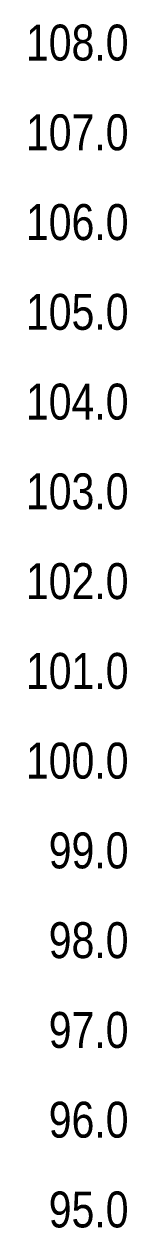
# Model space of a CAD drawing. Extents: x 521099 to 549685, y 6023217 to 6034691.
# Drawn here: x 545915.1 to 545942.5, y 6023551.8 to 6023886.9 of the extents above; entities that cross this region are included whole.
import ezdxf
from ezdxf.enums import TextEntityAlignment as Align

# ---------------------------------------------------------------- set-up
doc = ezdxf.new("R2010")
doc.units = 0
doc.header["$LTSCALE"] = 5
doc.layers.add('S-T7', color=7, linetype='Continuous')
doc.styles.add('80', font='ARIALN.TTF', dxfattribs={"height": 10})

msp = doc.modelspace()

# ---------------------------------------------------------------- texts
at = {"layer": 'S-T7', "style": '80'}
for s, p in [('108.0', (545942.921, 6023881.794)), ('107.0', (545942.921, 6023856.807)), ('106.0', (545942.921, 6023831.82)), ('105.0', (545942.921, 6023806.833)), ('104.0', (545942.921, 6023781.846)), ('103.0', (545942.921, 6023756.859)), ('102.0', (545942.921, 6023731.872)), ('101.0', (545942.921, 6023706.885)), ('100.0', (545942.921, 6023681.898)), ('99.0', (545942.921, 6023656.911)), ('98.0', (545942.921, 6023631.924)), ('97.0', (545942.921, 6023606.936)), ('96.0', (545942.921, 6023581.949)), ('95.0', (545942.921, 6023556.962))]:
    msp.add_text(s, height=9.9948, dxfattribs=at).set_placement(p, align=Align.MIDDLE_RIGHT)

doc.saveas('drawing.dxf')
